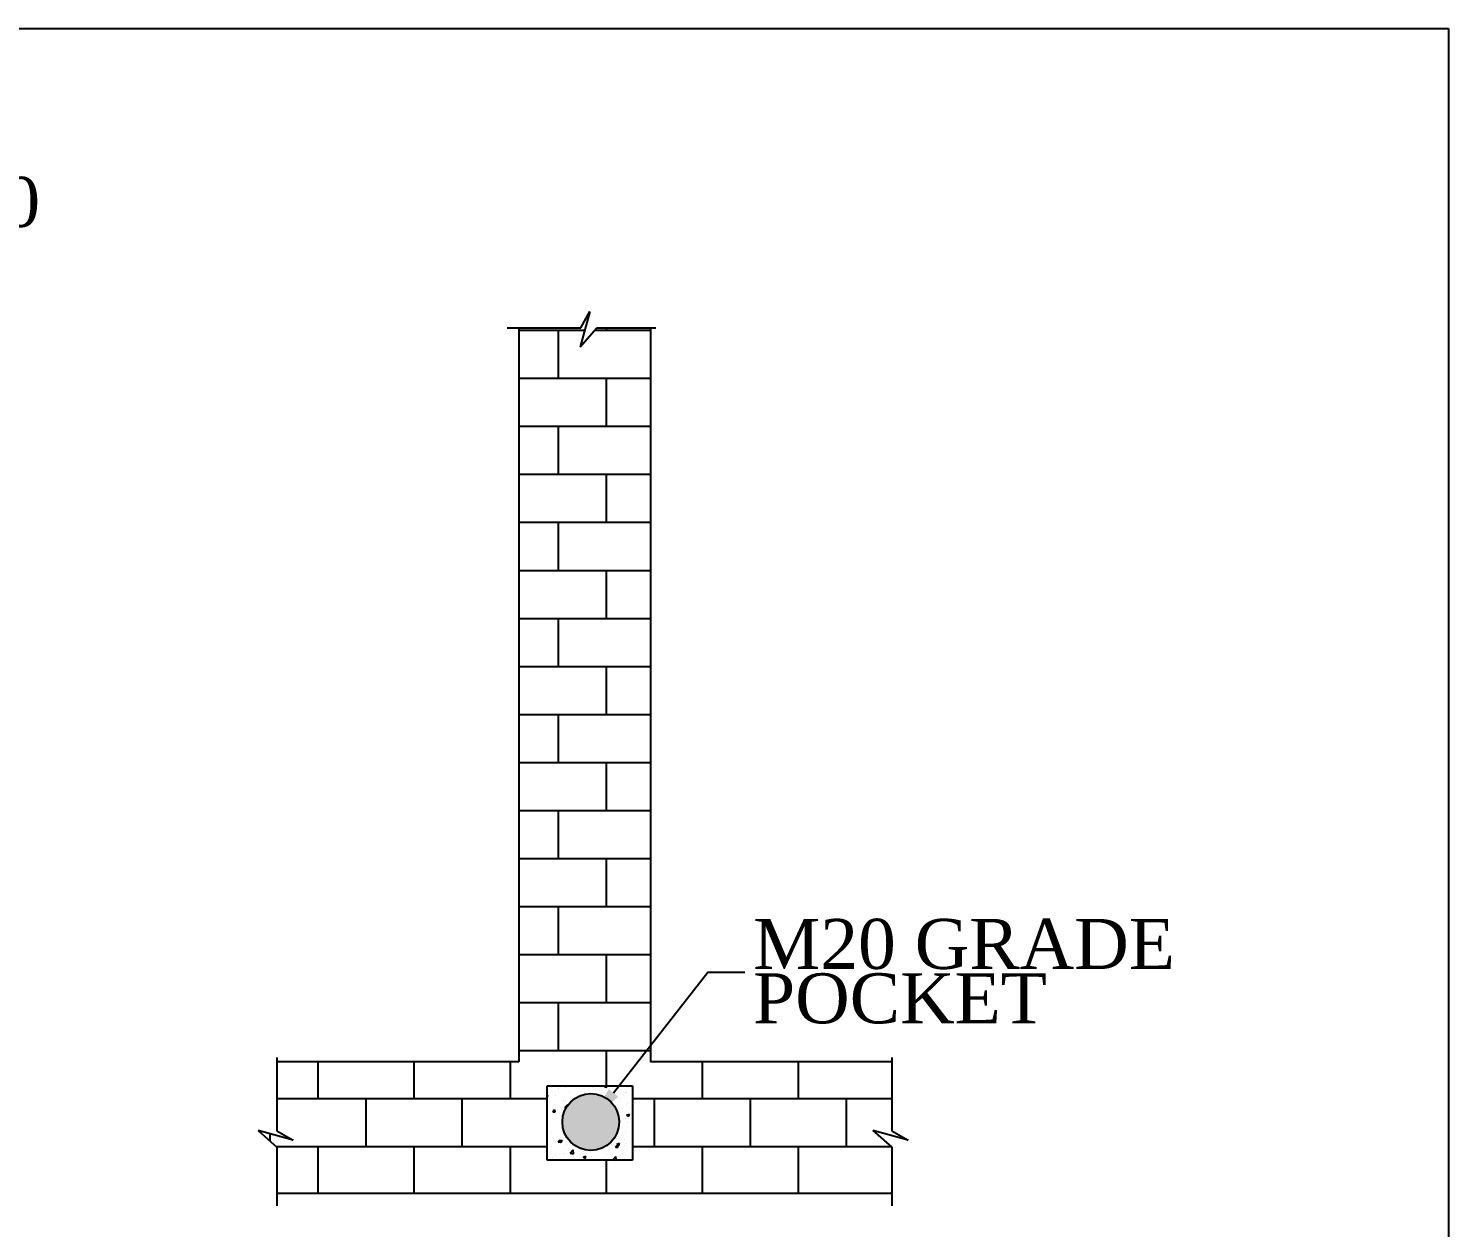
# Model space of a CAD drawing. Header units: metres. Extents: x 33037 to 86814, y -4407 to 25.
# Drawn here: x 86752.96 to 86761.75, y -4157.16 to -4149.74 of the extents above; entities that cross this region are included whole.
import ezdxf

# ---------------------------------------------------------------- set-up
doc = ezdxf.new("R2010")
doc.units = ezdxf.units.M
doc.header["$MEASUREMENT"] = 0
doc.styles.add('PRS', font='pala.ttf')

msp = doc.modelspace()

# ---------------------------------------------------------------- hatches: boundary and pattern name
at = {"linetype": 'Continuous'}
msp.add_hatch(color=256, dxfattribs=at).paths.add_polyline_path([(86756.61485, -4156.51048, 1), (86756.26271, -4156.51048, 1)])

# ---------------------------------------------------------------- linework, layer by layer
for p, q in [((86744.92614, -4149.7354), (86761.75222, -4149.7354)), ((86761.75222, -4149.7354), (86761.75222, -4164.23669)), ((86756.43299, -4151.4902), (86756.37299, -4151.70792)), ((86756.37614, -4151.59117), (86756.43299, -4151.4902)), ((86755.92116, -4151.59117), (86756.37614, -4151.59117)), ((86755.99277, -4151.59624), (86755.99277, -4156.13805)), ((86756.37299, -4151.70792), (86756.4772, -4151.59117)), ((86756.4772, -4151.59117), (86756.84099, -4151.59117)), ((86756.80804, -4151.59624), (86756.80804, -4156.13805)), ((86754.49476, -4156.11109), (86754.49476, -4156.56608)), ((86758.30277, -4156.11109), (86758.30277, -4156.56608)), ((86755.99277, -4156.13805), (86754.49476, -4156.13805)), ((86758.30277, -4156.13805), (86756.80804, -4156.13805)), ((86754.37801, -4156.56292), (86754.49476, -4156.66713)), ((86754.59573, -4156.62292), (86754.37801, -4156.56292)), ((86754.49476, -4156.56608), (86754.59573, -4156.62292)), ((86758.40374, -4156.62292), (86758.18602, -4156.56292)), ((86758.18602, -4156.56292), (86758.30277, -4156.66713)), ((86758.30277, -4156.56608), (86758.40374, -4156.62292)), ((86754.49476, -4156.66713), (86754.49476, -4157.03093)), ((86758.30277, -4156.66713), (86758.30277, -4157.03093)), ((86755.99277, -4156.95333), (86754.49476, -4156.95333)), ((86758.30277, -4156.95333), (86755.99277, -4156.95333))]:
    msp.add_line(p, q)
for p, q in [((86755.99277, -4151.6057), (86756.40115, -4151.6057)), ((86756.23797, -4151.90315), (86756.23797, -4151.6057)), ((86756.46422, -4151.6057), (86756.80804, -4151.6057)), ((86756.53541, -4151.6057), (86756.53541, -4151.59117)), ((86755.99277, -4151.90315), (86756.80804, -4151.90315)), ((86756.53541, -4152.20059), (86756.53541, -4151.90315)), ((86755.99277, -4152.20059), (86756.80804, -4152.20059)), ((86756.23797, -4152.49803), (86756.23797, -4152.20059)), ((86755.99277, -4152.49803), (86756.80804, -4152.49803)), ((86756.53541, -4152.79547), (86756.53541, -4152.49803)), ((86755.99277, -4152.79547), (86756.80804, -4152.79547)), ((86756.23797, -4153.09292), (86756.23797, -4152.79547)), ((86755.99277, -4153.09292), (86756.80804, -4153.09292)), ((86756.53541, -4153.39036), (86756.53541, -4153.09292)), ((86755.99277, -4153.39036), (86756.80804, -4153.39036)), ((86756.23797, -4153.6878), (86756.23797, -4153.39036)), ((86755.99277, -4153.6878), (86756.80804, -4153.6878)), ((86756.53541, -4153.98525), (86756.53541, -4153.6878)), ((86755.99277, -4153.98525), (86756.80804, -4153.98525)), ((86756.23797, -4154.28269), (86756.23797, -4153.98525)), ((86755.99277, -4154.28269), (86756.80804, -4154.28269)), ((86756.53541, -4154.58013), (86756.53541, -4154.28269)), ((86755.99277, -4154.58013), (86756.80804, -4154.58013)), ((86756.23797, -4154.87757), (86756.23797, -4154.58013)), ((86755.99277, -4154.87757), (86756.80804, -4154.87757)), ((86756.53541, -4155.17502), (86756.53541, -4154.87757)), ((86755.99277, -4155.17502), (86756.80804, -4155.17502)), ((86756.23797, -4155.47246), (86756.23797, -4155.17502)), ((86755.99277, -4155.47246), (86756.80804, -4155.47246)), ((86756.53541, -4155.7699), (86756.53541, -4155.47246)), ((86755.99277, -4155.7699), (86756.80804, -4155.7699)), ((86756.23797, -4156.06735), (86756.23797, -4155.7699)), ((86755.99277, -4156.06735), (86756.80804, -4156.06735)), ((86756.53541, -4156.28733), (86756.53541, -4156.06735)), ((86754.75075, -4156.36479), (86754.75075, -4156.13805)), ((86755.34564, -4156.36479), (86755.34564, -4156.13805)), ((86755.94053, -4156.36479), (86755.94053, -4156.13805)), ((86757.1303, -4156.36479), (86757.1303, -4156.13805)), ((86757.72518, -4156.36479), (86757.72518, -4156.13805)), ((86756.16901, -4156.28733), (86756.69792, -4156.28733)), ((86756.16901, -4156.74712), (86756.16901, -4156.28733)), ((86756.5241, -4156.29272), (86756.52862, -4156.28733)), ((86756.53898, -4156.29399), (86756.53775, -4156.28733)), ((86756.69792, -4156.28733), (86756.69792, -4156.74712)), ((86754.49476, -4156.36479), (86756.16901, -4156.36479)), ((86755.0482, -4156.66223), (86755.0482, -4156.36479)), ((86755.64308, -4156.66223), (86755.64308, -4156.36479)), ((86756.16901, -4156.35603), (86756.17347, -4156.34275)), ((86756.16901, -4156.34446), (86756.1734, -4156.34278)), ((86756.21715, -4156.34636), (86756.21715, -4156.34636)), ((86756.23684, -4156.30283), (86756.23684, -4156.30283)), ((86756.28238, -4156.29584), (86756.28238, -4156.29584)), ((86756.30455, -4156.32306), (86756.30455, -4156.32306)), ((86756.34947, -4156.35195), (86756.34947, -4156.35195)), ((86756.44911, -4156.29825), (86756.44911, -4156.29825)), ((86756.5241, -4156.29272), (86756.53891, -4156.29401)), ((86756.53183, -4156.34504), (86756.53183, -4156.34504)), ((86756.6141, -4156.36313), (86756.6141, -4156.36313)), ((86756.64065, -4156.33885), (86756.64065, -4156.33885)), ((86756.65305, -4156.32786), (86756.65305, -4156.32786)), ((86756.66057, -4156.32645), (86756.66057, -4156.32645)), ((86756.69792, -4156.36479), (86758.30277, -4156.36479)), ((86756.83285, -4156.66223), (86756.83285, -4156.36479)), ((86757.42774, -4156.66223), (86757.42774, -4156.36479)), ((86758.02263, -4156.66223), (86758.02263, -4156.36479)), ((86756.17164, -4156.4006), (86756.17164, -4156.4006)), ((86756.20292, -4156.44806), (86756.21487, -4156.43381)), ((86756.20292, -4156.44806), (86756.21773, -4156.44935)), ((86756.2178, -4156.44932), (86756.21493, -4156.43379)), ((86756.21939, -4156.4023), (86756.21939, -4156.4023)), ((86756.26941, -4156.37966), (86756.26941, -4156.37966)), ((86756.27745, -4156.42153), (86756.29675, -4156.40141)), ((86756.27745, -4156.42153), (86756.28606, -4156.42287)), ((86756.27937, -4156.37836), (86756.27937, -4156.37836)), ((86756.29732, -4156.40565), (86756.29682, -4156.4014)), ((86756.60316, -4156.43941), (86756.60316, -4156.43941)), ((86756.63749, -4156.42844), (86756.63749, -4156.42844)), ((86756.65756, -4156.40897), (86756.65756, -4156.40897)), ((86756.66022, -4156.46909), (86756.67758, -4156.46243)), ((86756.66637, -4156.39643), (86756.66637, -4156.39643)), ((86756.67262, -4156.47738), (86756.67764, -4156.4624)), ((86756.1695, -4156.51385), (86756.1695, -4156.51385)), ((86756.26297, -4156.47775), (86756.26297, -4156.47775)), ((86756.65455, -4156.49148), (86756.65455, -4156.49148)), ((86756.66022, -4156.46909), (86756.67255, -4156.4774)), ((86756.66616, -4156.51385), (86756.66616, -4156.51385)), ((86756.69711, -4156.49472), (86756.69711, -4156.49472)), ((86754.45331, -4156.63013), (86754.45331, -4156.58367)), ((86756.17183, -4156.63231), (86756.17183, -4156.63231)), ((86756.19776, -4156.57551), (86756.19776, -4156.57551)), ((86756.23731, -4156.6345), (86756.24926, -4156.62026)), ((86756.23731, -4156.6345), (86756.25212, -4156.6358)), ((86756.24369, -4156.62898), (86756.26105, -4156.62232)), ((86756.24369, -4156.62898), (86756.25602, -4156.6373)), ((86756.25219, -4156.63577), (86756.24932, -4156.62023)), ((86756.25189, -4156.60461), (86756.25189, -4156.60461)), ((86756.25609, -4156.63727), (86756.26111, -4156.62229)), ((86756.25982, -4156.56734), (86756.25982, -4156.56734)), ((86756.27033, -4156.6259), (86756.27033, -4156.6259)), ((86756.30382, -4156.63693), (86756.30382, -4156.63693)), ((86756.30415, -4156.6379), (86756.30415, -4156.6379)), ((86756.60095, -4156.61161), (86756.60095, -4156.61161)), ((86756.64884, -4156.62138), (86756.64884, -4156.62138)), ((86756.65153, -4156.574), (86756.65153, -4156.574)), ((86756.65232, -4156.64173), (86756.65232, -4156.64173)), ((86754.48927, -4156.66223), (86756.16901, -4156.66223)), ((86754.75075, -4156.95333), (86754.75075, -4156.66223)), ((86755.34564, -4156.95333), (86755.34564, -4156.66223)), ((86755.94053, -4156.95333), (86755.94053, -4156.66223)), ((86756.19461, -4156.6651), (86756.19461, -4156.6651)), ((86756.21866, -4156.71617), (86756.21866, -4156.71617)), ((86756.26731, -4156.70841), (86756.26731, -4156.70841)), ((86756.28849, -4156.65275), (86756.28849, -4156.65275)), ((86756.31031, -4156.70401), (86756.32962, -4156.68389)), ((86756.31031, -4156.70401), (86756.33235, -4156.70743)), ((86756.33242, -4156.70742), (86756.32968, -4156.68388)), ((86756.36322, -4156.69136), (86756.36322, -4156.69136)), ((86756.39165, -4156.72878), (86756.409, -4156.72211)), ((86756.39165, -4156.72878), (86756.40398, -4156.73709)), ((86756.39458, -4156.69096), (86756.39458, -4156.69096)), ((86756.40404, -4156.73707), (86756.40907, -4156.72209)), ((86756.44187, -4156.72173), (86756.44187, -4156.72173)), ((86756.51978, -4156.67509), (86756.51978, -4156.67509)), ((86756.53575, -4156.70937), (86756.53575, -4156.70937)), ((86756.56878, -4156.64908), (86756.56878, -4156.64908)), ((86756.57485, -4156.74504), (86756.59415, -4156.72492)), ((86756.59288, -4156.66561), (86756.60483, -4156.65137)), ((86756.59288, -4156.66561), (86756.6077, -4156.66691)), ((86756.5968, -4156.74712), (86756.59422, -4156.72491)), ((86756.59991, -4156.64883), (86756.61727, -4156.64217)), ((86756.59991, -4156.64883), (86756.61224, -4156.65715)), ((86756.60776, -4156.66688), (86756.6049, -4156.65134)), ((86756.61231, -4156.65712), (86756.61733, -4156.64214)), ((86756.64852, -4156.65651), (86756.64852, -4156.65651)), ((86756.69229, -4156.68876), (86756.69229, -4156.68876)), ((86756.69792, -4156.66223), (86758.29728, -4156.66223)), ((86757.1303, -4156.95333), (86757.1303, -4156.66223)), ((86757.72518, -4156.95333), (86757.72518, -4156.66223)), ((86756.69792, -4156.74712), (86756.16901, -4156.74712)), ((86756.20257, -4156.7306), (86756.20257, -4156.7306)), ((86756.33489, -4156.73619), (86756.33489, -4156.73619)), ((86756.37982, -4156.7299), (86756.37982, -4156.7299)), ((86756.46721, -4156.74178), (86756.46721, -4156.74178)), ((86756.53541, -4156.95333), (86756.53541, -4156.74712)), ((86756.57485, -4156.74504), (86756.58828, -4156.74712)), ((86756.6455, -4156.73902), (86756.6455, -4156.73902))]:
    msp.add_line(p, q, dxfattribs=at)
msp.add_lwpolyline([(86756.57938, -4156.33023), (86757.16326, -4155.58169), (86757.39274, -4155.58169)], dxfattribs=at)
msp.add_circle((86756.43878, -4156.51048), 0.17607, dxfattribs=at)
msp.add_solid([(86756.60942, -4156.35366), (86756.43878, -4156.51048), (86756.54934, -4156.30679)], dxfattribs=at)

# ---------------------------------------------------------------- texts
at = {"style": 'PRS'}
for s, p in [('%%c6@ 150', (86751.20623, -4150.96541)), ('M20 GRADE', (86757.44423, -4155.56215)), ('POCKET', (86757.44423, -4155.89907))]:
    msp.add_text(s, height=0.309836, dxfattribs=at).set_placement(p)

doc.saveas('drawing.dxf')
